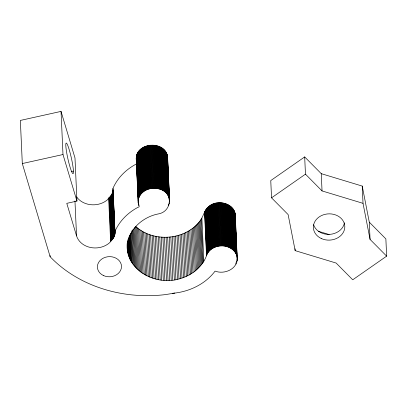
<?xml version="1.0" encoding="UTF-8"?>
<svg xmlns="http://www.w3.org/2000/svg" width="407" height="407" viewBox="0 0 407 407"><rect width="100%" height="100%" fill="white"/><g stroke="black" fill="none" stroke-linecap="round" stroke-linejoin="round"><path stroke-width="0.61" d="M76.536 196.774A19.551 16.341 -2.6 0 0 107.524 199.71L108.633 198.102L110.328 196.622L112.037 193.854L112.897 191.153L112.983 188.37A56.1 46.886 -2.6 0 1 136.06 164.138M127.406 248.804C126.328 231.135 142.15 216.86 158.562 213.879C171.749 211.523 173.499 192.745 160.058 189.214C154.161 187.195 147.151 188.329 142.45 192.511C140.303 194.429 138.721 197.044 138.283 199.908C138.075 201.272 138.121 202.676 138.421 204.019C138.446 205.316 140.405 207.021 138.019 207.27A56.1 46.886 -2.6 0 0 114.942 231.502C115.685 236.131 112.24 239.698 109.483 242.842A19.551 16.341 -2.6 0 1 90.41 247.461A19.551 16.341 -2.6 0 1 76.547 235.862L66.779 203.352L76.948 201.083L74.99 157.952L61.035 111.401L20.35 120.431L22.309 163.558L50.153 256.756A126.48 105.693 -2.6 0 0 165.298 294.622L174.771 293.086A56.1 46.886 -2.6 0 0 214.601 271.744L215.084 271.098C223.657 274.486 235.857 269.938 237.21 260.078C238.268 250.229 226.806 244.042 218.162 246.235C213.639 247.12 209.305 249.817 207.143 253.978C203.281 266.153 192.572 275.091 180.505 278.485C157.29 286.609 125.066 270.828 127.188 243.676M136.589 161.396C132.402 141.214 169.424 139.296 167.511 159.742M235.083 217.974C237.439 204.192 217.694 198.148 208.684 206.583C204.192 210.007 203.663 216.178 200.341 220.441C195.721 226.918 188.929 231.649 181.512 234.376C166.3 239.988 147.782 237.505 135.643 226.389M304.68 156.924L270.757 180.576L271.54 197.827L288.12 214.57L295.172 250.641L336.141 263.054L352.727 279.797L386.65 256.145L385.867 238.894L369.281 222.151L362.235 186.085L321.26 173.667L304.68 156.924L305.464 174.176L322.044 190.919L363.019 203.337L370.065 239.402L386.65 256.145M271.54 197.827L305.464 174.176M22.309 163.558L62.993 154.533L61.035 111.401M71.586 171.5L73.438 171.088A15.731 1.776 77.4 0 0 67.674 145.228L67.547 144.928A15.731 1.776 77.4 0 0 65.812 145.675A15.731 1.776 77.4 0 0 68.244 160.302L68.386 160.897A15.731 1.776 77.4 0 0 73.438 171.088M172.578 293.31L174.771 293.086M318.284 231.252L329.177 234.554M62.993 154.533L76.948 201.083M369.281 222.151L370.065 239.402M362.235 186.085L363.019 203.337M321.26 173.667L322.044 190.919M295.085 248.789L295.172 250.641M235.246 214.372L237.256 259.564M235.073 213.349L237.21 260.078M235.439 223.173L235.638 227.61M235.872 232.687L236.045 236.492M236.274 241.565L236.447 245.37M236.676 250.447L236.849 254.253M237.078 259.325L237.139 260.592M234.951 212.846L236.91 255.978M234.808 212.347L236.767 255.479M234.636 211.854L236.594 254.986M236.721 260.851L236.777 262.118M234.447 211.365L236.406 254.497M234.234 210.882L236.192 254.014M233.994 210.409L235.953 253.541M233.735 209.946L235.694 253.078M233.455 209.488L235.414 252.62M235.918 262.81L235.974 264.082M233.15 209.04L235.109 252.172M232.829 208.608L234.788 251.74M232.483 208.186L234.442 251.312M232.122 207.774L234.076 250.9M231.736 207.372L233.694 250.503M231.334 206.985L233.292 250.117M230.917 206.614L232.875 249.74M230.479 206.252L232.438 249.384M230.021 205.911L231.98 249.038M229.553 205.581L231.512 248.713M229.07 205.27L231.028 248.402M228.566 204.975L230.525 248.102M228.052 204.696L230.011 247.827M227.528 204.431L229.487 247.563M226.989 204.187L228.948 247.319M226.44 203.963L228.398 247.095M225.875 203.754L227.834 246.886M225.305 203.566L227.264 246.698M224.725 203.393L226.684 246.525M224.14 203.246L226.099 246.377M223.545 203.113L225.503 246.245M222.944 203.001L224.903 246.133M222.339 202.91L224.298 246.042M221.729 202.839L223.687 245.97M221.113 202.788L223.072 245.92M220.497 202.757L222.456 245.889M219.882 202.747L221.84 245.874M219.266 202.752L221.225 245.884M218.645 202.783L220.604 245.914M218.03 202.834L219.989 245.965M217.419 202.905L219.378 246.037M216.809 202.996L218.768 246.123M216.203 203.103L218.162 246.235M215.603 203.235L217.562 246.362M215.008 203.383L216.967 246.515M214.423 203.551L216.382 246.683M213.843 203.739L215.802 246.871M213.273 203.943L215.232 247.074M212.713 204.172L214.672 247.298M212.164 204.411L214.123 247.542M211.625 204.67L213.583 247.802M211.101 204.95L213.059 248.082M210.587 205.245L212.546 248.377M210.088 205.555L212.047 248.687M209.605 205.881L211.564 249.013M209.137 206.227L211.096 249.354M208.684 206.583L210.643 249.715M208.247 206.954L210.205 250.086M207.829 207.341L209.788 250.473M207.428 207.738L209.386 250.87M207.046 208.15L209.005 251.282M206.685 208.572L208.643 251.704M206.344 209.01L208.303 252.137M206.023 209.452L207.982 252.584M205.718 209.91L207.677 253.037M205.443 210.373L207.402 253.505M205.184 210.846L207.143 253.978M204.95 211.325L206.909 254.456M204.736 211.813L206.695 254.945M204.548 212.306L206.507 255.438M201.867 218.101L203.826 261.228M201.129 219.281L203.088 262.413M200.341 220.441L202.299 263.573M199.496 221.576L201.455 264.708M198.601 222.68L200.559 265.812M197.654 223.758L199.613 266.89M196.662 224.801L198.621 267.933M195.619 225.814L197.578 268.946M194.531 226.796L196.489 269.922M193.396 227.737L195.355 270.864M192.221 228.637L194.18 271.769M191.005 229.507L192.964 272.634M189.748 230.331L191.707 273.463M188.456 231.115L190.415 274.247M187.128 231.858L189.087 274.99M185.765 232.555L187.724 275.687M184.376 233.211L186.335 276.338M182.957 233.816L184.915 276.948M181.512 234.376L183.465 277.508M180.036 234.89L181.995 278.022M178.546 235.358L180.505 278.485M177.035 235.77L178.994 278.902M175.503 236.136L177.462 279.268M173.957 236.452L175.916 279.584M172.4 236.721L174.359 279.848M167.608 157.163L169.597 201.328M167.475 156.14L169.582 201.841M167.374 155.632L169.419 199.822M167.246 155.128L169.322 199.7M167.475 161.523L167.562 163.426M167.877 170.401L167.964 172.303M168.284 179.284L168.371 181.186M168.717 188.797L168.773 190.064M169.119 197.675L169.205 199.578M167.099 154.629L169.058 197.756M170.833 236.935L172.792 280.062M169.205 202.625L169.261 203.892M166.926 154.136L168.885 197.263M166.728 153.648L168.686 196.779M166.514 153.169L168.467 196.296M168.717 204.126L168.773 205.393M166.27 152.696L168.228 195.828M166.005 152.233L167.964 195.36M165.72 151.775L167.679 194.907M165.415 151.333L167.374 194.465M169.256 237.093L171.215 280.225M165.089 150.9L167.048 194.032M164.743 150.478L166.702 193.61M164.377 150.066L166.336 193.198M163.99 149.669L165.949 192.801M167.674 237.205L169.633 280.337M163.583 149.288L165.542 192.414M163.161 148.916L165.12 192.048M162.719 148.56L164.677 191.692M162.266 148.219L164.225 191.351M166.092 237.266L168.05 280.398M161.793 147.894L163.751 191.025M161.304 147.583L163.263 190.715M160.801 147.288L162.759 190.42M164.509 237.271L166.468 280.403M160.287 147.013L162.245 190.145M159.758 146.754L161.716 189.886M159.213 146.515L161.172 189.642M162.922 237.225L164.881 280.357M158.664 146.291L160.623 189.423M158.099 146.088L160.058 189.214M157.529 145.899L159.488 189.031M161.345 237.128L163.304 280.26M156.944 145.731L158.903 188.863M156.359 145.584L158.318 188.716M155.764 145.457L157.723 188.589M159.773 236.981L161.732 280.108M155.159 145.35L157.117 188.482M154.553 145.263L156.512 188.39M158.211 236.777L160.17 279.909M153.943 145.192L155.901 188.324M153.327 145.146L155.286 188.273M152.711 145.116L154.67 188.248M156.659 236.528L158.618 279.655M152.096 145.111L154.055 188.243M151.48 145.121L153.439 188.253M155.123 236.223L157.082 279.355M150.865 145.157L152.818 188.283M150.249 145.207L152.208 188.339M149.634 145.284L151.592 188.41M153.607 235.872L155.566 278.999M149.028 145.375L150.982 188.507M148.423 145.487L150.381 188.619M152.106 235.465L154.06 278.597M147.822 145.62L149.781 188.751M147.227 145.772L149.186 188.904M146.642 145.945L148.601 189.077M150.626 235.012L152.579 278.144M146.067 146.133L148.026 189.265M145.497 146.347L147.456 189.474M149.166 234.513L151.124 277.645M144.938 146.571L146.896 189.703M144.393 146.82L146.352 189.947M143.854 147.08L145.813 190.211M147.736 233.964L149.695 277.096M143.33 147.359L145.289 190.491M142.821 147.66L144.78 190.791M146.332 233.369L148.29 276.501M142.323 147.975L144.282 191.102M141.845 148.301L143.803 191.432M141.377 148.647L143.335 191.778M144.958 232.728L146.917 275.854M140.929 149.008L142.888 192.14M140.491 149.379L142.45 192.511M140.079 149.771L142.038 192.898M143.615 232.041L145.574 275.168M139.682 150.168L141.641 193.3M139.301 150.585L141.26 193.712M138.945 151.007L140.903 194.139M142.308 231.308L144.266 274.44M138.604 151.445L140.563 194.577M138.288 151.892L140.247 195.024M137.988 152.35L139.947 195.477M137.714 152.813L139.672 195.945M137.459 153.286L139.418 196.418M141.036 230.535L142.994 273.667M137.23 153.77L139.189 196.902M137.022 154.258L138.98 197.39M136.833 154.752L138.792 197.883M136.671 155.255L138.629 198.387M138.812 204.248L138.868 205.52M136.533 155.759L138.492 198.891M136.416 156.268L138.375 199.399M139.805 229.721L141.763 272.848M136.818 166.468L136.961 169.638M137.22 175.346L137.368 178.52M137.627 184.229L137.77 187.398M138.029 193.106L138.171 196.281M138.431 201.989L138.548 204.523M136.325 156.781L138.283 199.908M138.334 202.116L138.421 204.019M136.259 157.295L138.171 200.941M138.263 202.243L138.319 203.515M136.197 158.328L138.243 203.001M138.609 228.861L140.568 271.993M137.459 227.966L139.418 271.098M136.35 227.035L138.309 270.167M135.317 226.699L137.245 269.195M134.386 227.599L136.233 268.193M133.537 229.1L135.266 267.155M132.707 229.935L134.351 266.086M131.929 230.738L133.481 264.988M131.258 232.784L132.672 263.863M130.586 233.532L131.914 262.708M130.001 234.89L131.207 261.533M129.436 235.592L130.561 260.332M128.963 236.91L129.97 259.111M128.546 238.207L129.441 257.87M128.19 239.484L128.968 256.608M128.017 239.611L128.073 240.883M127.92 241.382L128.556 255.337M127.747 240.924L127.808 242.19M127.625 241.361L128.2 254.049M127.477 243.233L127.91 252.747M127.376 242.928L127.462 244.831M127.305 243.198L127.681 251.44M127.238 242.984L127.513 250.127M112.983 188.37L115.003 232.428M113.039 189.764L114.972 233.359M112.968 190.69L114.927 233.822M112.897 191.153L114.855 234.284M112.805 191.616L114.764 234.742M112.693 192.068L114.652 235.2M112.561 192.521L114.52 235.653M114.367 236.101L112.408 192.974L114.189 236.548M112.037 193.854L113.996 236.986M111.818 194.287L113.777 237.413M111.584 194.709L113.543 237.841M111.33 195.126L113.288 238.258M111.055 195.533L113.014 238.665M110.76 195.93L112.719 239.062M110.45 196.322L112.408 239.453M110.119 196.698L112.078 239.83M109.773 197.069L111.732 240.196M109.412 197.426L111.365 240.557M109.03 197.766L110.989 240.898M108.633 198.102L110.592 241.234M74.959 200.977L76.547 235.862M50.092 255.489L50.153 256.756M344.403 222.853A15.731 13.146 -2.6 0 1 329.726 234.356A15.731 13.146 -2.6 0 1 313.609 224.74M103.505 275.564A12.057 10.078 -2.6 0 0 121.5 266.463A12.057 10.078 -2.6 0 0 103.332 258.109A12.057 10.078 -2.6 0 0 103.505 275.564M321.474 238.594A15.731 13.146 -2.6 0 0 344.815 226.541A15.731 13.146 -2.6 0 0 320.996 215.827A15.731 13.146 -2.6 0 0 321.474 238.594"/></g></svg>
